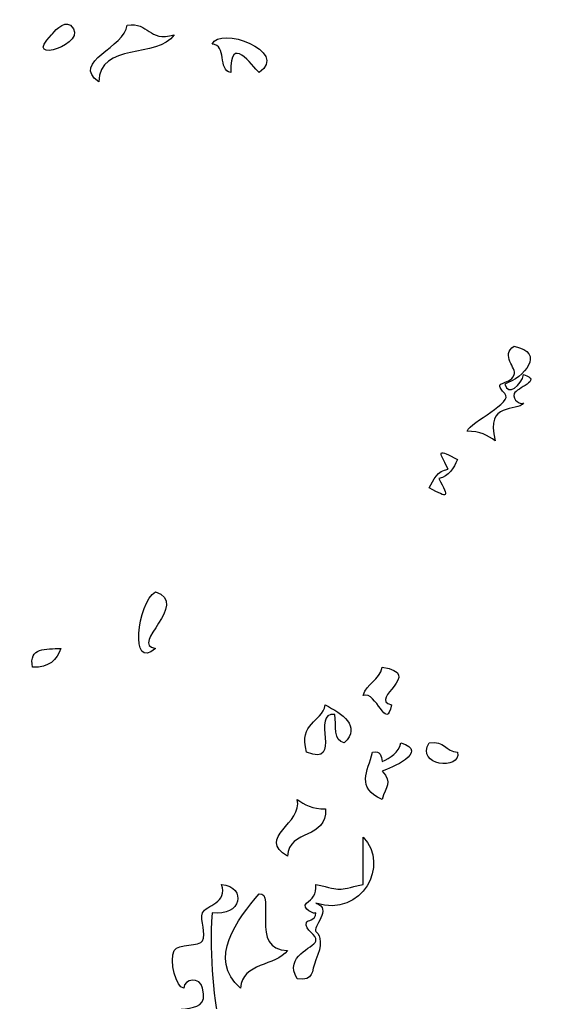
# Model space of a CAD drawing. Header units: centimetres. Extents: x -64 to 65, y -66 to 66.
# Drawn here: x 16.093 to 16.5, y -57.357 to -56.598 of the extents above; entities that cross this region are included whole.
import ezdxf

# ---------------------------------------------------------------- set-up
doc = ezdxf.new("R2010")
doc.units = ezdxf.units.CM
doc.header["$MEASUREMENT"] = 0
doc.layers.add('Layer 1', color=7, linetype='Continuous')

msp = doc.modelspace()

# ---------------------------------------------------------------- linework, layer by layer
at = {"layer": 'Layer 1'}
for points, knots in [([(16.13265, -56.60255), (16.12725, -56.59818), (16.11921, -56.60871), (16.11804, -56.60985), (16.11804, -56.60985), (16.09349, -56.63441), (16.14951, -56.61631), (16.13265, -56.60255)], [0, 0, 0, 0, 0.333333, 0.333333, 0.333333, 0.333333, 1, 1, 1, 1]), ([(16.15451, -56.64629), (16.15499, -56.61517), (16.20015, -56.62877), (16.2128, -56.60986), (16.2128, -56.60986), (16.19224, -56.61589), (16.19394, -56.59959), (16.17637, -56.60256), (16.17637, -56.60256), (16.17541, -56.61917), (16.13249, -56.63078), (16.15451, -56.64629)], [0, 0, 0, 0, 0.25, 0.25, 0.25, 0.25, 0.5, 0.5, 0.5, 0.5, 1, 1, 1, 1]), ([(16.25656, -56.63901), (16.25529, -56.60829), (16.27286, -56.63401), (16.27841, -56.63901), (16.27841, -56.63901), (16.3018, -56.62274), (16.24759, -56.60255), (16.24195, -56.61716), (16.24195, -56.61716), (16.25399, -56.61726), (16.24603, -56.63737), (16.25656, -56.63901)], [0, 0, 0, 0, 0.25, 0.25, 0.25, 0.25, 0.5, 0.5, 0.5, 0.5, 1, 1, 1, 1]), ([(16.47523, -56.85036), (16.46417, -56.85719), (16.47732, -56.8674), (16.47523, -56.87224), (16.47523, -56.87224), (16.47113, -56.88161), (16.45719, -56.87605), (16.46793, -56.88682), (16.46793, -56.88682), (16.47513, -56.89402), (16.44176, -56.90822), (16.43877, -56.91598), (16.43877, -56.91598), (16.44877, -56.91564), (16.45475, -56.91942), (16.4606, -56.92326), (16.4606, -56.92326), (16.45232, -56.89222), (16.47767, -56.9017), (16.48245, -56.89408), (16.48245, -56.89408), (16.48099, -56.89636), (16.47327, -56.89165), (16.47523, -56.88683), (16.47523, -56.88683), (16.4769, -56.8826), (16.49743, -56.8767), (16.48245, -56.87225), (16.48245, -56.87225), (16.48076, -56.88013), (16.47049, -56.88974), (16.4679, -56.8795), (16.4679, -56.8795), (16.48235, -56.87457), (16.49997, -56.85528), (16.47523, -56.85036)], [0, 0, 0, 0, 0.1, 0.1, 0.1, 0.1, 0.2, 0.2, 0.2, 0.2, 0.3, 0.3, 0.3, 0.3, 0.4, 0.4, 0.4, 0.4, 0.5, 0.5, 0.5, 0.5, 0.6, 0.6, 0.6, 0.6, 0.7, 0.7, 0.7, 0.7, 0.8, 0.8, 0.8, 0.8, 1, 1, 1, 1]), ([(16.42417, -56.94511), (16.41599, -56.94667), (16.41285, -56.95323), (16.40959, -56.95969), (16.40959, -56.95969), (16.42475, -56.96789), (16.42504, -56.96757), (16.41689, -56.95239), (16.41689, -56.95239), (16.42504, -56.95086), (16.42824, -56.94432), (16.43144, -56.93784), (16.43144, -56.93784), (16.41631, -56.92965), (16.41599, -56.92997), (16.42417, -56.94511)], [0, 0, 0, 0, 0.2, 0.2, 0.2, 0.2, 0.4, 0.4, 0.4, 0.4, 0.6, 0.6, 0.6, 0.6, 1, 1, 1, 1]), ([(16.19824, -57.08356), (16.17763, -57.08076), (16.22544, -57.04922), (16.19824, -57.03985), (16.19824, -57.03985), (16.18443, -57.0484), (16.17813, -57.10187), (16.19824, -57.08356)], [0, 0, 0, 0, 0.333333, 0.333333, 0.333333, 0.333333, 1, 1, 1, 1]), ([(16.10352, -57.09817), (16.11606, -57.09857), (16.12217, -57.09253), (16.12537, -57.08356), (16.12537, -57.08356), (16.11389, -57.0843), (16.10011, -57.08261), (16.10352, -57.09817)], [0, 0, 0, 0, 0.333333, 0.333333, 0.333333, 0.333333, 1, 1, 1, 1]), ([(16.35858, -57.12002), (16.36906, -57.11613), (16.37636, -57.14841), (16.38043, -57.1273), (16.38043, -57.1273), (16.36199, -57.12233), (16.40678, -57.10306), (16.37315, -57.09814), (16.37315, -57.09814), (16.37141, -57.10854), (16.36115, -57.11044), (16.35858, -57.12002)], [0, 0, 0, 0, 0.25, 0.25, 0.25, 0.25, 0.5, 0.5, 0.5, 0.5, 1, 1, 1, 1]), ([(16.31487, -57.16378), (16.34355, -57.17545), (16.31738, -57.13229), (16.33672, -57.13457), (16.33672, -57.13457), (16.33786, -57.14317), (16.33545, -57.15526), (16.344, -57.15645), (16.344, -57.15645), (16.35749, -57.14359), (16.34215, -57.13388), (16.32939, -57.12729), (16.32939, -57.12729), (16.32635, -57.14122), (16.30863, -57.14053), (16.31487, -57.16378)], [0, 0, 0, 0, 0.2, 0.2, 0.2, 0.2, 0.4, 0.4, 0.4, 0.4, 0.6, 0.6, 0.6, 0.6, 1, 1, 1, 1]), ([(16.37316, -57.17106), (16.37274, -57.16661), (16.37208, -57.16241), (16.36588, -57.16378), (16.36588, -57.16378), (16.36196, -57.17902), (16.3531, -57.19116), (16.37316, -57.20019), (16.37316, -57.20019), (16.37599, -57.18979), (16.38189, -57.18791), (16.37316, -57.17834), (16.37316, -57.17834), (16.37962, -57.17617), (16.4102, -57.16373), (16.38774, -57.15649), (16.38774, -57.15649), (16.3862, -57.16466), (16.37967, -57.16781), (16.37316, -57.17106)], [0, 0, 0, 0, 0.166667, 0.166667, 0.166667, 0.166667, 0.333333, 0.333333, 0.333333, 0.333333, 0.5, 0.5, 0.5, 0.5, 0.666667, 0.666667, 0.666667, 0.666667, 1, 1, 1, 1]), ([(16.43145, -57.16378), (16.42214, -57.16336), (16.42137, -57.15441), (16.4096, -57.15648), (16.4096, -57.15648), (16.39827, -57.17442), (16.43438, -57.17789), (16.43145, -57.16378)], [0, 0, 0, 0, 0.333333, 0.333333, 0.333333, 0.333333, 1, 1, 1, 1]), ([(16.30026, -57.24393), (16.30113, -57.22292), (16.33135, -57.23126), (16.32942, -57.20747), (16.32942, -57.20747), (16.31939, -57.20781), (16.31344, -57.20403), (16.30757, -57.20019), (16.30757, -57.20019), (16.31275, -57.21839), (16.2755, -57.23012), (16.30026, -57.24393)], [0, 0, 0, 0, 0.25, 0.25, 0.25, 0.25, 0.5, 0.5, 0.5, 0.5, 1, 1, 1, 1]), ([(16.32215, -57.26578), (16.32268, -57.27409), (16.31927, -57.27681), (16.31487, -57.28039), (16.31487, -57.28039), (16.31035, -57.28401), (16.32204, -57.28973), (16.32215, -57.28767), (16.32215, -57.28767), (16.32189, -57.2945), (16.31535, -57.29299), (16.31487, -57.29495), (16.31487, -57.29495), (16.31307, -57.30172), (16.32357, -57.3044), (16.32215, -57.30953), (16.32215, -57.30953), (16.32059, -57.31501), (16.29728, -57.32096), (16.30754, -57.33869), (16.30754, -57.33869), (16.32162, -57.34009), (16.31804, -57.33364), (16.32215, -57.32408), (16.32215, -57.32408), (16.32704, -57.31262), (16.32628, -57.30559), (16.32215, -57.30223), (16.32215, -57.30223), (16.31879, -57.29956), (16.33554, -57.28411), (16.32215, -57.2804), (16.32215, -57.2804), (16.35797, -57.29154), (16.37935, -57.25061), (16.35858, -57.22936), (16.35858, -57.22936), (16.35858, -57.2415), (16.35858, -57.25365), (16.35858, -57.26579), (16.35858, -57.26579), (16.33617, -57.27086), (16.34458, -57.27086), (16.32215, -57.26578)], [0, 0, 0, 0, 0.083333, 0.083333, 0.083333, 0.083333, 0.166667, 0.166667, 0.166667, 0.166667, 0.25, 0.25, 0.25, 0.25, 0.333333, 0.333333, 0.333333, 0.333333, 0.416667, 0.416667, 0.416667, 0.416667, 0.5, 0.5, 0.5, 0.5, 0.583333, 0.583333, 0.583333, 0.583333, 0.666667, 0.666667, 0.666667, 0.666667, 0.75, 0.75, 0.75, 0.75, 0.833333, 0.833333, 0.833333, 0.833333, 1, 1, 1, 1]), ([(16.2347, -57.28766), (16.2324, -57.29359), (16.23777, -57.30398), (16.2347, -57.30951), (16.2347, -57.30951), (16.23245, -57.31356), (16.21584, -57.31131), (16.21282, -57.31676), (16.21282, -57.31676), (16.20848, -57.32459), (16.21446, -57.346), (16.2201, -57.34594), (16.2201, -57.34594), (16.22021, -57.33861), (16.23288, -57.33676), (16.23471, -57.34594), (16.23471, -57.34594), (16.24172, -57.3724), (16.20195, -57.35205), (16.20555, -57.37512), (16.20555, -57.37512), (16.21119, -57.37676), (16.21989, -57.37533), (16.2201, -57.38237), (16.2201, -57.38237), (16.20227, -57.39957), (16.231, -57.39597), (16.2274, -57.41886), (16.2274, -57.41886), (16.21467, -57.43368), (16.23282, -57.43312), (16.2201, -57.44799), (16.2201, -57.44799), (16.23068, -57.44402), (16.25778, -57.45651), (16.25656, -57.44069), (16.25656, -57.44069), (16.22103, -57.42685), (16.27365, -57.42085), (16.26386, -57.38968), (16.26386, -57.38968), (16.27177, -57.38799), (16.28132, -57.37769), (16.27108, -57.37513), (16.27108, -57.37513), (16.26989, -57.3836), (16.25957, -57.38304), (16.24923, -57.38238), (16.24923, -57.38238), (16.24312, -57.35449), (16.23978, -57.32388), (16.24195, -57.28766), (16.24195, -57.28766), (16.2646, -57.2911), (16.26928, -57.26803), (16.24923, -57.26578), (16.24923, -57.26578), (16.25476, -57.28031), (16.23695, -57.28184), (16.2347, -57.28766)], [0, 0, 0, 0, 0.0625, 0.0625, 0.0625, 0.0625, 0.125, 0.125, 0.125, 0.125, 0.1875, 0.1875, 0.1875, 0.1875, 0.25, 0.25, 0.25, 0.25, 0.3125, 0.3125, 0.3125, 0.3125, 0.375, 0.375, 0.375, 0.375, 0.4375, 0.4375, 0.4375, 0.4375, 0.5, 0.5, 0.5, 0.5, 0.5625, 0.5625, 0.5625, 0.5625, 0.625, 0.625, 0.625, 0.625, 0.6875, 0.6875, 0.6875, 0.6875, 0.75, 0.75, 0.75, 0.75, 0.8125, 0.8125, 0.8125, 0.8125, 0.875, 0.875, 0.875, 0.875, 1, 1, 1, 1]), ([(16.26386, -57.34595), (16.26555, -57.32582), (16.2909, -57.32931), (16.30027, -57.31677), (16.30027, -57.31677), (16.27042, -57.31706), (16.29162, -57.27147), (16.27842, -57.27306), (16.27842, -57.27306), (16.26185, -57.29245), (16.23793, -57.32328), (16.26386, -57.34595)], [0, 0, 0, 0, 0.25, 0.25, 0.25, 0.25, 0.5, 0.5, 0.5, 0.5, 1, 1, 1, 1])]:
    msp.add_open_spline(points, degree=3, knots=knots, dxfattribs=at)

doc.saveas('drawing.dxf')
